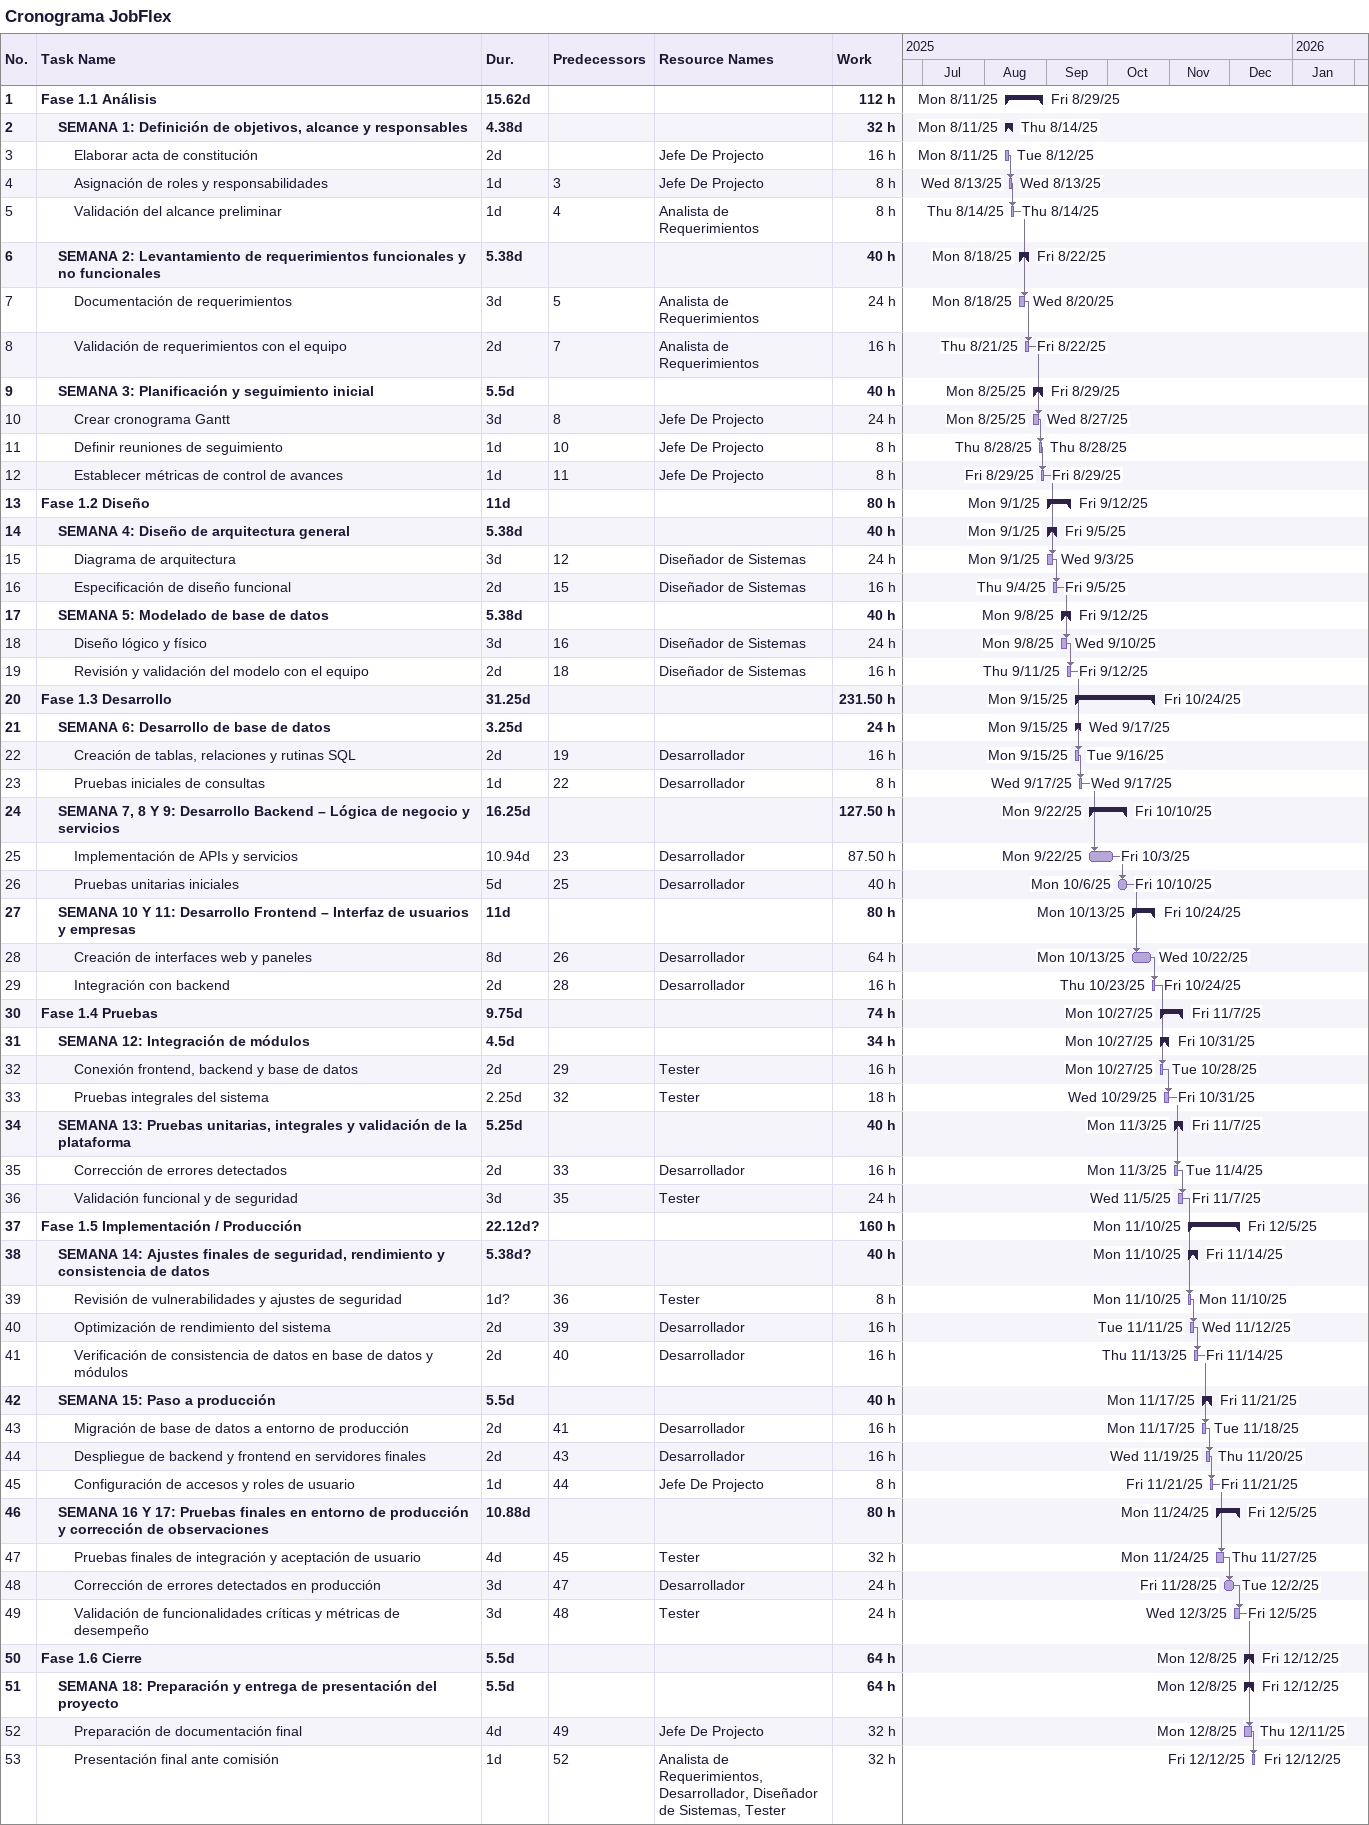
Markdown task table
Cronograma JobFlex

| ID | Level | Task | Duration | Start | Finish | Predecessors | Resources | Work (h) |
|---|---|---|---|---|---|---|---|---|
| 1 | 1 | **Fase 1.1 Análisis** | 15.62d | 2025-08-11 | 2025-08-29 |  |  | 112 |
| 2 | 2 | **SEMANA 1: Definición de objetivos, alcance y responsables** | 4.38d | 2025-08-11 | 2025-08-14 |  |  | 32 |
| 3 | 3 | Elaborar acta de constitución | 2d | 2025-08-11 | 2025-08-12 |  | Jefe De Projecto | 16 |
| 4 | 3 | Asignación de roles y responsabilidades | 1d | 2025-08-13 | 2025-08-13 | 3 | Jefe De Projecto | 8 |
| 5 | 3 | Validación del alcance preliminar | 1d | 2025-08-14 | 2025-08-14 | 4 | Analista de Requerimientos | 8 |
| 6 | 2 | **SEMANA 2: Levantamiento de requerimientos funcionales y no funcionales** | 5.38d | 2025-08-18 | 2025-08-22 |  |  | 40 |
| 7 | 3 | Documentación de requerimientos | 3d | 2025-08-18 | 2025-08-20 | 5 | Analista de Requerimientos | 24 |
| 8 | 3 | Validación de requerimientos con el equipo | 2d | 2025-08-21 | 2025-08-22 | 7 | Analista de Requerimientos | 16 |
| 9 | 2 | **SEMANA 3: Planificación y seguimiento inicial** | 5.5d | 2025-08-25 | 2025-08-29 |  |  | 40 |
| 10 | 3 | Crear cronograma Gantt | 3d | 2025-08-25 | 2025-08-27 | 8 | Jefe De Projecto | 24 |
| 11 | 3 | Definir reuniones de seguimiento | 1d | 2025-08-28 | 2025-08-28 | 10 | Jefe De Projecto | 8 |
| 12 | 3 | Establecer métricas de control de avances | 1d | 2025-08-29 | 2025-08-29 | 11 | Jefe De Projecto | 8 |
| 13 | 1 | **Fase 1.2 Diseño** | 11d | 2025-09-01 | 2025-09-12 |  |  | 80 |
| 14 | 2 | **SEMANA 4: Diseño de arquitectura general** | 5.38d | 2025-09-01 | 2025-09-05 |  |  | 40 |
| 15 | 3 | Diagrama de arquitectura | 3d | 2025-09-01 | 2025-09-03 | 12 | Diseñador de Sistemas | 24 |
| 16 | 3 | Especificación de diseño funcional | 2d | 2025-09-04 | 2025-09-05 | 15 | Diseñador de Sistemas | 16 |
| 17 | 2 | **SEMANA 5: Modelado de base de datos** | 5.38d | 2025-09-08 | 2025-09-12 |  |  | 40 |
| 18 | 3 | Diseño lógico y físico | 3d | 2025-09-08 | 2025-09-10 | 16 | Diseñador de Sistemas | 24 |
| 19 | 3 | Revisión y validación del modelo con el equipo | 2d | 2025-09-11 | 2025-09-12 | 18 | Diseñador de Sistemas | 16 |
| 20 | 1 | **Fase 1.3 Desarrollo** | 31.25d | 2025-09-15 | 2025-10-24 |  |  | 231.50 |
| 21 | 2 | **SEMANA 6: Desarrollo de base de datos** | 3.25d | 2025-09-15 | 2025-09-17 |  |  | 24 |
| 22 | 3 | Creación de tablas, relaciones y rutinas SQL | 2d | 2025-09-15 | 2025-09-16 | 19 | Desarrollador | 16 |
| 23 | 3 | Pruebas iniciales de consultas | 1d | 2025-09-17 | 2025-09-17 | 22 | Desarrollador | 8 |
| 24 | 2 | **SEMANA 7, 8 Y 9: Desarrollo Backend – Lógica de negocio y servicios** | 16.25d | 2025-09-22 | 2025-10-10 |  |  | 127.50 |
| 25 | 3 | Implementación de APIs y servicios | 10.94d | 2025-09-22 | 2025-10-03 | 23 | Desarrollador | 87.50 |
| 26 | 3 | Pruebas unitarias iniciales | 5d | 2025-10-06 | 2025-10-10 | 25 | Desarrollador | 40 |
| 27 | 2 | **SEMANA 10 Y 11: Desarrollo Frontend – Interfaz de usuarios y empresas** | 11d | 2025-10-13 | 2025-10-24 |  |  | 80 |
| 28 | 3 | Creación de interfaces web y paneles | 8d | 2025-10-13 | 2025-10-22 | 26 | Desarrollador | 64 |
| 29 | 3 | Integración con backend | 2d | 2025-10-23 | 2025-10-24 | 28 | Desarrollador | 16 |
| 30 | 1 | **Fase 1.4 Pruebas** | 9.75d | 2025-10-27 | 2025-11-07 |  |  | 74 |
| 31 | 2 | **SEMANA 12: Integración de módulos** | 4.5d | 2025-10-27 | 2025-10-31 |  |  | 34 |
| 32 | 3 | Conexión frontend, backend y base de datos | 2d | 2025-10-27 | 2025-10-28 | 29 | Tester | 16 |
| 33 | 3 | Pruebas integrales del sistema | 2.25d | 2025-10-29 | 2025-10-31 | 32 | Tester | 18 |
| 34 | 2 | **SEMANA 13: Pruebas unitarias, integrales y validación de la plataforma** | 5.25d | 2025-11-03 | 2025-11-07 |  |  | 40 |
| 35 | 3 | Corrección de errores detectados | 2d | 2025-11-03 | 2025-11-04 | 33 | Desarrollador | 16 |
| 36 | 3 | Validación funcional y de seguridad | 3d | 2025-11-05 | 2025-11-07 | 35 | Tester | 24 |
| 37 | 1 | **Fase 1.5 Implementación / Producción** | 22.12d? | 2025-11-10 | 2025-12-05 |  |  | 160 |
| 38 | 2 | **SEMANA 14: Ajustes finales de seguridad, rendimiento y consistencia de datos** | 5.38d? | 2025-11-10 | 2025-11-14 |  |  | 40 |
| 39 | 3 | Revisión de vulnerabilidades y ajustes de seguridad | 1d? | 2025-11-10 | 2025-11-10 | 36 | Tester | 8 |
| 40 | 3 | Optimización de rendimiento del sistema | 2d | 2025-11-11 | 2025-11-12 | 39 | Desarrollador | 16 |
| 41 | 3 | Verificación de consistencia de datos en base de datos y módulos | 2d | 2025-11-13 | 2025-11-14 | 40 | Desarrollador | 16 |
| 42 | 2 | **SEMANA 15: Paso a producción** | 5.5d | 2025-11-17 | 2025-11-21 |  |  | 40 |
| 43 | 3 | Migración de base de datos a entorno de producción | 2d | 2025-11-17 | 2025-11-18 | 41 | Desarrollador | 16 |
| 44 | 3 | Despliegue de backend y frontend en servidores finales | 2d | 2025-11-19 | 2025-11-20 | 43 | Desarrollador | 16 |
| 45 | 3 | Configuración de accesos y roles de usuario | 1d | 2025-11-21 | 2025-11-21 | 44 | Jefe De Projecto | 8 |
| 46 | 2 | **SEMANA 16 Y 17: Pruebas finales en entorno de producción y corrección de observaciones** | 10.88d | 2025-11-24 | 2025-12-05 |  |  | 80 |
| 47 | 3 | Pruebas finales de integración y aceptación de usuario | 4d | 2025-11-24 | 2025-11-27 | 45 | Tester | 32 |
| 48 | 3 | Corrección de errores detectados en producción | 3d | 2025-11-28 | 2025-12-02 | 47 | Desarrollador | 24 |
| 49 | 3 | Validación de funcionalidades críticas y métricas de desempeño | 3d | 2025-12-03 | 2025-12-05 | 48 | Tester | 24 |
| 50 | 1 | **Fase 1.6 Cierre** | 5.5d | 2025-12-08 | 2025-12-12 |  |  | 64 |
| 51 | 2 | **SEMANA 18: Preparación y entrega de presentación del proyecto** | 5.5d | 2025-12-08 | 2025-12-12 |  |  | 64 |
| 52 | 3 | Preparación de documentación final | 4d | 2025-12-08 | 2025-12-11 | 49 | Jefe De Projecto | 32 |
| 53 | 3 | Presentación final ante comisión | 1d | 2025-12-12 | 2025-12-12 | 52 | Analista de Requerimientos, Desarrollador, Diseñador de Sistemas, Tester | 32 |
